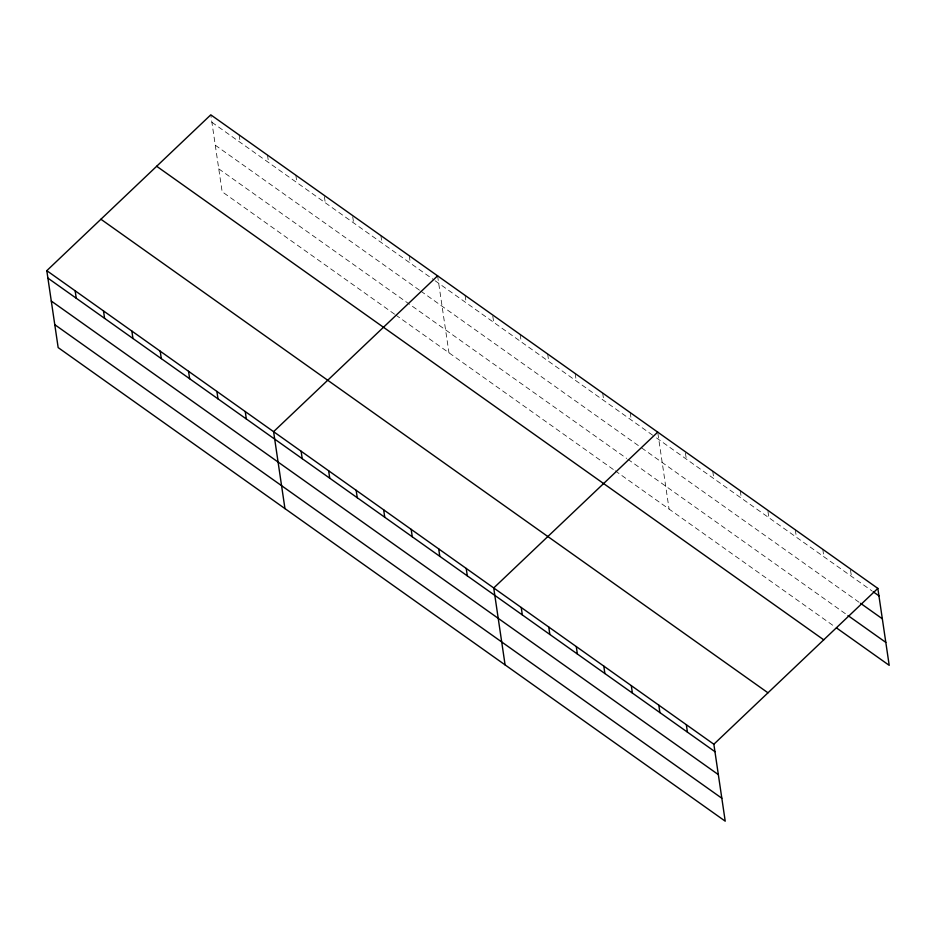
<?xml version="1.0" encoding="UTF-8"?>
<svg xmlns="http://www.w3.org/2000/svg" width="936" height="936" viewBox="0 0 936 936"><rect width="100%" height="100%" fill="white"/><g stroke="black" fill="none" stroke-linecap="round" stroke-linejoin="round"><path stroke-width="0.7" stroke-dasharray="4.68 3.51" d="M211.887 122.277L433.965 279.934M435.146 280.777L655.375 437.135M656.522 437.943L872.059 590.967M215.28 145.209L419.632 290.289M420.814 291.131L640.411 447.034M641.558 447.853L859.4 602.503M218.767 168.843L626.71 458.453M627.857 459.272L846.834 614.73M394.606 314.204L222.148 191.763L210.974 116.076M395.788 315.046L614.039 469.989M615.186 470.808L834.163 626.266M850.508 570.106L851.421 576.319M822.802 549.338L823.902 556.78M795.296 529.799L796.396 537.241M767.965 511.501L768.877 517.713M740.259 490.733L741.359 498.174M712.741 471.194L713.84 478.647M685.409 452.907L686.334 459.108M657.891 433.368L669.076 509.055M630.197 412.589L631.297 420.042M602.679 393.061L603.778 400.503M575.16 373.522L576.26 380.964M547.654 353.983L548.753 361.436M520.135 334.456L521.235 341.897M492.804 316.157L493.717 322.358M465.098 295.378L466.198 302.831M437.592 275.851L448.952 352.778M409.243 255.715L410.342 263.168M380.894 235.591L381.993 243.044M352.72 216.707L353.632 222.92M324.371 196.583L325.283 202.784M295.834 175.219L296.934 182.66M267.485 155.084L268.585 162.536M239.136 134.959L240.236 142.412"/><path stroke-width="1.4" d="M46.8 270.668L713.852 744.237L725.213 821.164L58.161 347.595L46.8 270.668L210.787 114.835L877.839 588.405L889.2 665.332L836.456 627.892M437.592 275.851L273.593 431.671L284.954 508.611M657.715 432.128L493.728 587.96L505.089 664.888M713.852 744.237L877.839 588.405M873.206 591.786L878.939 595.846M860.547 603.31L882.32 618.778M847.981 615.549L885.819 642.4M156.675 166.257L823.727 639.826M100.912 219.235L767.965 692.804M47.9 278.109L714.952 751.678M51.281 301.041L718.333 774.61M54.779 324.663L721.82 798.232M686.334 724.698L687.433 732.139M658.815 705.159L659.915 712.612M631.297 685.632L632.397 693.073M603.79 666.093L604.89 673.546M576.272 646.554L577.372 654.007M548.753 627.026L549.853 634.468M521.235 607.487L522.335 614.94M466.21 568.421L467.31 575.862M438.691 548.882L439.791 556.335M411.173 529.355L412.273 536.796M383.655 509.816L384.755 517.257M356.148 490.277L357.248 497.73M328.63 470.75L329.729 478.191M301.111 451.21L302.211 458.663M245.244 411.547L246.344 419M216.895 391.423L217.994 398.865M188.546 371.3L189.645 378.741M160.196 351.175L161.296 358.617M131.847 331.04L132.947 338.493M103.498 310.916L104.598 318.369M75.149 290.792L76.249 298.233"/></g></svg>
